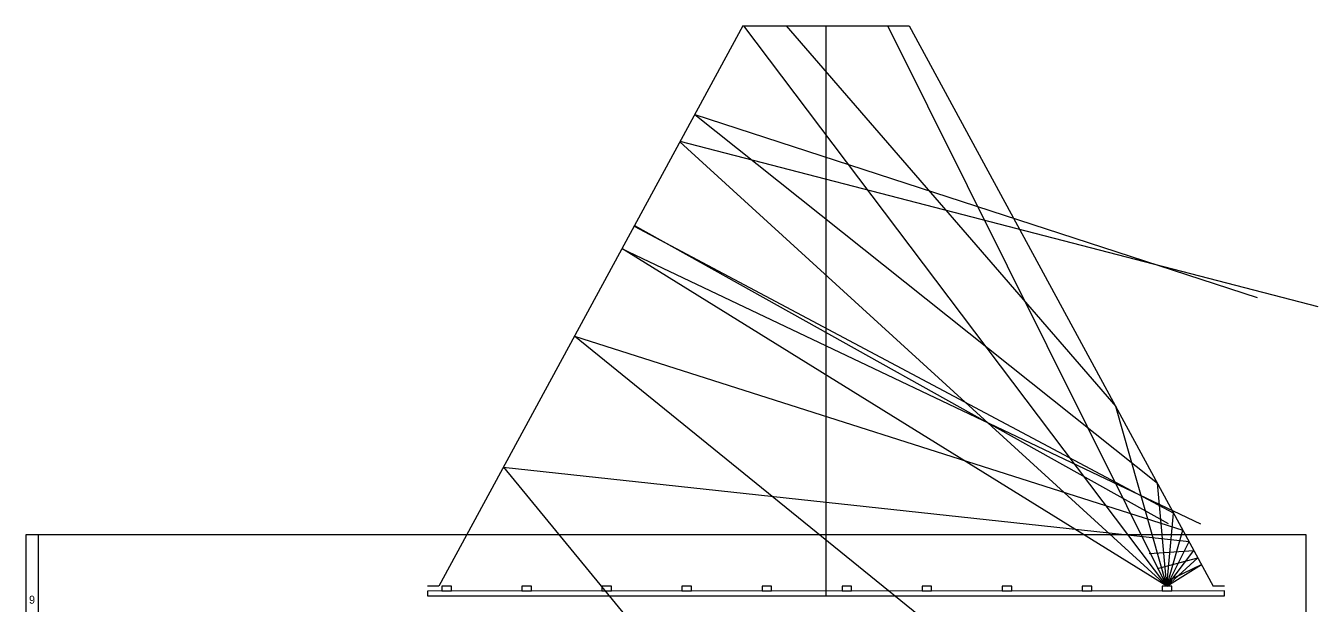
# Model space of a CAD drawing. Extents: x 1706 to 2109, y 700 to 1140.
# Drawn here: x 1705.6 to 2109.4, y 958.7 to 1139.9 of the extents above; entities that cross this region are included whole.
import ezdxf

# ---------------------------------------------------------------- set-up
doc = ezdxf.new("R2010")
doc.units = 0
doc.header["$LTSCALE"] = 0.2
doc.layers.get('0').update_dxf_attribs({"linetype": 'CONTINUOUS'})
for name, color, linetype in [('Platine', 7, 'CONTINUOUS'), ('RAHMEN', 5, 'CONTINUOUS'), ('Strahlengang', 1, 'CONTINUOUS')]:
    doc.layers.add(name, color=color, linetype=linetype)

# ---------------------------------------------------------------- blocks, each defined once
blk = doc.blocks.new('A3Q')
for q in [(4, 281), (400, 4)]:
    blk.add_line((4, 4), q)
blk.add_lwpolyline([(0, 0), (400, 0), (400, 281), (0, 281)], close=True)
for s, p in [('9', (1, 259.5)), ('8', (1, 229.5)), ('7', (1, 199.5)), ('6', (1, 169.5)), ('5', (1, 139.5)), ('4', (1, 109.5)), ('3', (1, 79.5)), ('2', (1, 49.5)), ('1', (1, 19.5)), ('A', (18, 0.5)), ('B', (63, 0.5)), ('C', (108, 0.5)), ('D', (153, 0.5)), ('E', (198, 0.5)), ('F', (243, 0.5)), ('G', (288, 0.5)), ('H', (333, 0.5)), ('I', (378, 0.5))]:
    blk.add_text(s, height=2.5).set_placement(p)

msp = doc.modelspace()

# ---------------------------------------------------------------- linework, layer by layer
at = {"layer": 'Platine'}
for p, q in [((1929.6, 1139.9), (1834.6, 964.9)), ((1929.6, 1139.9), (1981.6, 1139.9)), ((1955.6, 961.9), (1955.6, 1139.9)), ((1981.6, 1139.9), (2076.6, 964.9)), ((1834.6, 964.9), (1831.1, 964.9)), ((2080.1, 964.9), (2076.6, 964.9))]:
    msp.add_line(p, q, dxfattribs=at)
for points in [[(1831.1, 961.9), (2080.1, 961.9), (2080.1, 963.4), (1831.1, 963.3)], [(1835.6, 963.4), (1838.6, 963.4), (1838.6, 964.9), (1835.6, 964.9)], [(1860.6, 963.4), (1863.6, 963.4), (1863.6, 964.9), (1860.6, 964.9)], [(1885.6, 963.4), (1888.6, 963.4), (1888.6, 964.9), (1885.6, 964.9)], [(1910.6, 963.4), (1913.6, 963.4), (1913.6, 964.9), (1910.6, 964.9)], [(1935.6, 963.4), (1938.6, 963.4), (1938.6, 964.9), (1935.6, 964.9)], [(1960.6, 963.4), (1963.6, 963.4), (1963.6, 964.9), (1960.6, 964.9)], [(1985.6, 963.4), (1988.6, 963.4), (1988.6, 964.9), (1985.6, 964.9)], [(2010.6, 963.4), (2013.6, 963.4), (2013.6, 964.9), (2010.6, 964.9)], [(2035.6, 963.4), (2038.6, 963.4), (2038.6, 964.9), (2035.6, 964.9)], [(2060.6, 963.4), (2063.6, 963.4), (2063.6, 964.9), (2060.6, 964.9)]]:
    msp.add_lwpolyline(points, close=True, dxfattribs=at)
at = {"layer": 'Strahlengang'}
for p, q in [((2062.1, 964.9), (1929.95, 1139.9)), ((1943.19, 1139.9), (2046.13, 1021.03)), ((2062.1, 964.9), (1974.96, 1139.9)), ((1914.58, 1112.23), (2059.13, 997.09)), ((1914.59, 1112.25), (2090.31, 1055.03)), ((2062.1, 964.9), (1909.91, 1103.64)), ((2109.35, 1052.18), (1909.99, 1103.78)), ((1895.64, 1077.35), (2064.22, 987.7)), ((1895.75, 1077.54), (2062.48, 984.5)), ((2072.65, 984.25), (1891.8, 1070.26)), ((2062.1, 964.9), (1891.83, 1070.33)), ((1876.97, 1042.95), (2067.1, 982.41)), ((1877.01, 1043.03), (2032.09, 917.48)), ((2062.1, 964.9), (2046.13, 1021.03)), ((1854.77, 1002.06), (2069.03, 978.84)), ((1854.8, 1002.11), (1991.66, 835.63)), ((2062.1, 964.9), (2059.12, 997.11)), ((2062.1, 964.9), (2064.21, 987.72)), ((2062.1, 964.9), (2067.09, 982.43)), ((2062.1, 964.9), (2069.04, 978.83)), ((2056.57, 975.09), (2070.53, 976.07)), ((2059.11, 970.38), (2071.8, 973.74)), ((2062.1, 964.9), (2070.54, 976.07)), ((2062.1, 964.9), (2071.8, 973.74)), ((2061.42, 966.15), (2072.95, 971.63)), ((2062.1, 964.9), (2072.95, 971.62))]:
    msp.add_line(p, q, dxfattribs=at)

# ---------------------------------------------------------------- block references
at = {"layer": 'RAHMEN'}
msp.add_blockref('A3Q', (1705.6, 699.9), dxfattribs=at)

doc.saveas('drawing.dxf')
